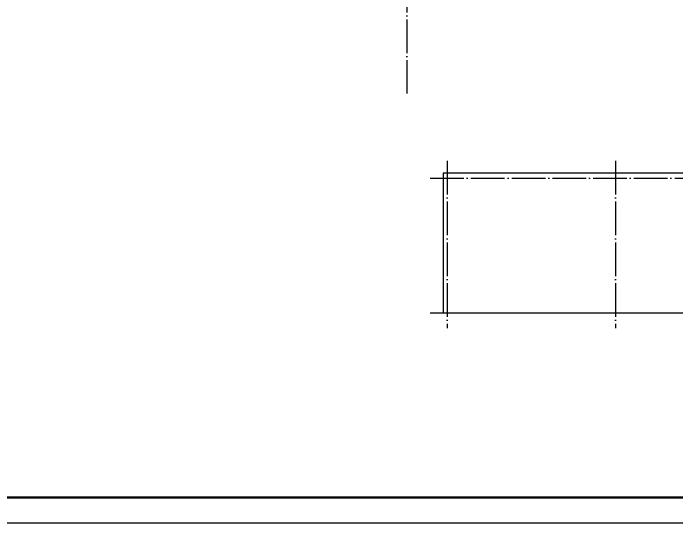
# Model space of a CAD drawing. Extents: x -1041549 to 749950, y -354245 to 17554.
# Drawn here: x -126006 to -86593, y -173636 to -143382 of the extents above; entities that cross this region are included whole.
import ezdxf

# ---------------------------------------------------------------- set-up
doc = ezdxf.new("R2010")
doc.units = 0
doc.header["$LTSCALE"] = 1000
doc.header["$MEASUREMENT"] = 0
doc.linetypes.add('DOTE', pattern=[2.42, 2, -0.2, 0.02, -0.2])
doc.layers.add('DOTE', color=1, linetype='Continuous')
doc.layers.add('PUB_TITLE', color=4, linetype='Continuous')

msp = doc.modelspace()

# ---------------------------------------------------------------- linework, layer by layer
msp.add_lwpolyline([(-77372.9, -152876.6), (-100467.1, -152876.6), (-100467.1, -161176.6), (-77372.9, -161176.6)], close=True)
at = {"layer": 'DOTE', "color": 6, "linetype": 'DOTE'}
msp.add_line((-102623, -97766.7), (-102623, -148139.5), dxfattribs=at)
at = {"layer": 'DOTE', "linetype": 'DOTE'}
for p, q in [((-100222.9, -152147.6), (-100222.9, -162076.6)), ((-90222.9, -152147.6), (-90222.9, -162076.6)), ((-101235.4, -153176.6), (-76423, -153176.6)), ((-101235.4, -161176.6), (-76423, -161176.6))]:
    msp.add_line(p, q, dxfattribs=at)
at = {"layer": 'PUB_TITLE'}
msp.add_lwpolyline([(-204830.6, -173635.6), (-47180.6, -173635.6), (-47180.6, -84535.6), (-204830.6, -84535.6)], close=True, dxfattribs=at)
at = {"layer": 'PUB_TITLE', "const_width": 150}
msp.add_lwpolyline([(-201080.6, -172135.6), (-48680.6, -172135.6), (-48680.6, -86035.6), (-201080.6, -86035.6)], close=True, dxfattribs=at)

doc.saveas('drawing.dxf')
